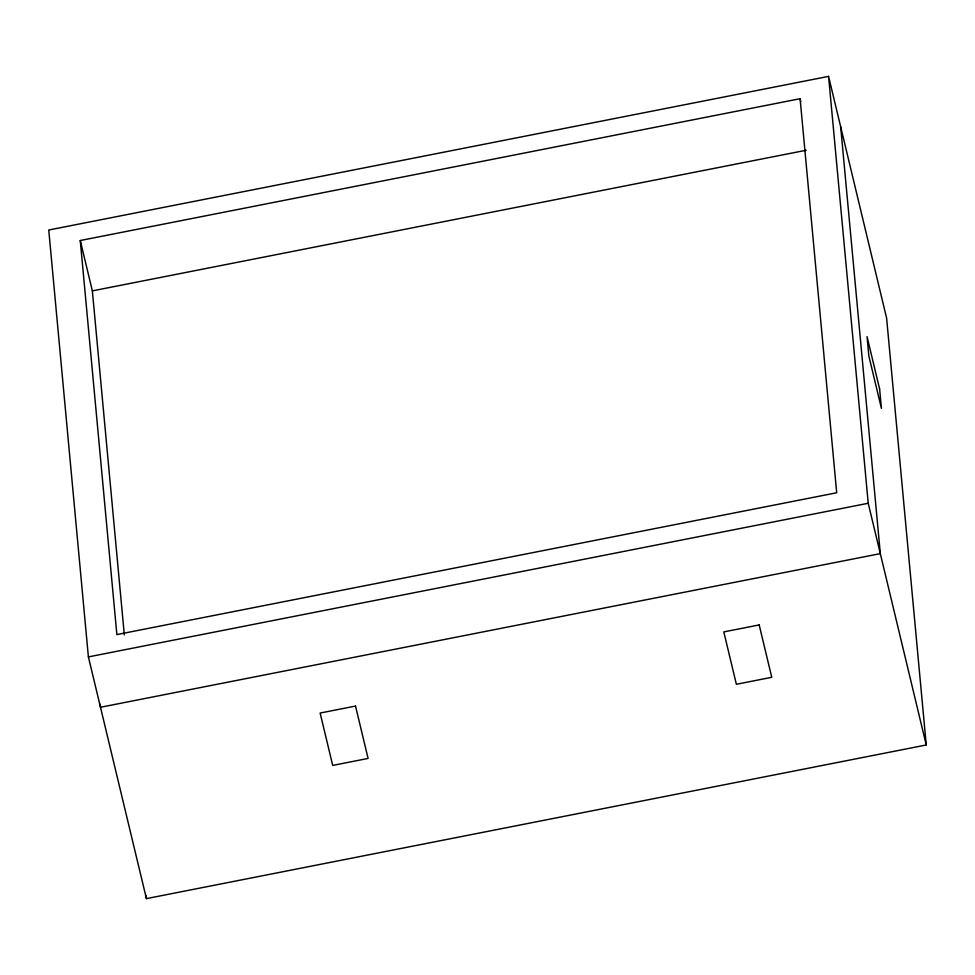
<?xml version="1.0" encoding="UTF-8"?>
<svg xmlns="http://www.w3.org/2000/svg" width="975" height="975" viewBox="0 0 975 975"><rect width="100%" height="100%" fill="white"/><g stroke="black" fill="none" stroke-linecap="round" stroke-linejoin="round"><path stroke-width="1.46" d="M828.579 76.379L48.75 230.015L88.396 656.906L146.421 898.621L926.25 744.985L886.604 318.094L828.579 76.379L868.225 503.271L926.25 744.985M800.109 98.707L836.696 492.765L116.866 634.579L80.267 240.52L800.109 98.707L800.816 101.668M124.312 634.92L92.357 290.879L806.227 150.235M88.396 656.906L868.225 503.271M80.267 240.52L92.357 290.879M840.669 126.738L880.315 553.629L100.486 707.265L100.206 704.243M146.14 895.598L146.421 898.621M759.184 624.938L723.803 631.91L736.369 684.279L771.761 677.308L759.184 624.938M355.522 706.071L320.129 713.042L332.707 765.412L368.087 758.44L355.522 706.071M879.621 389.013L867.055 336.643L868.847 356.009L881.424 408.391L879.621 389.013"/></g></svg>
